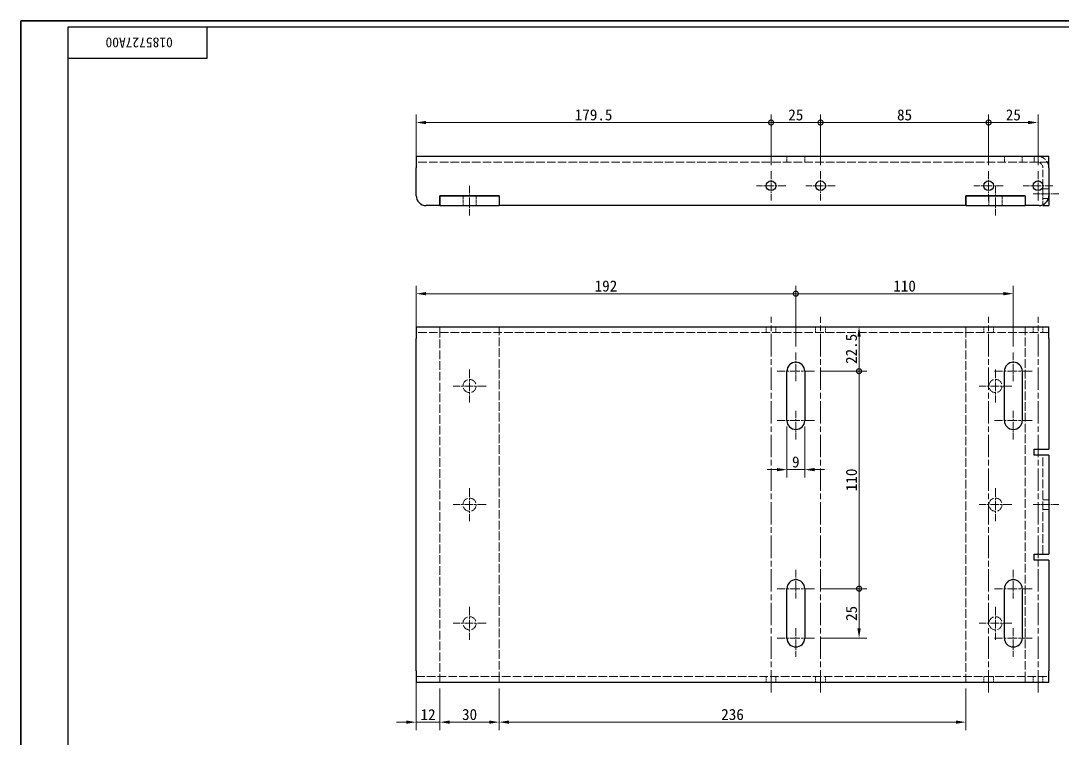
# Model space of a CAD drawing. Header units: millimetres. Extents: x 12 to 829, y 11 to 583.
# Drawn here: x 12 to 539, y 220 to 583 of the extents above; entities that cross this region are included whole.
import ezdxf

# ---------------------------------------------------------------- set-up
doc = ezdxf.new("R2010")
doc.units = ezdxf.units.MM
doc.header["$LTSCALE"] = 2
doc.linetypes.add('CHAIN', pattern=[0.3543, 0.2362, -0.0295, 0.0591, -0.0295])
doc.linetypes.add('DASHED', pattern=[0.2067, 0.1654, -0.0413])
for name, color, linetype, lineweight, true_color in [('中心标记 (ISO)', 1, 'CHAIN', 18, 0xff0000), ('中心线 (ISO)', 1, 'CHAIN', 18, 0xff0000), ('尺寸 (ISO)', 7, 'Continuous', 18, 0x008000), ('隐藏 (ISO)', 5, 'DASHED', 18, 0x0000ff)]:
    doc.layers.add(name, color=color, linetype=linetype, lineweight=lineweight, true_color=true_color)
doc.layers.add('可见 (ISO)', color=7, linetype='Continuous', lineweight=25)
doc.layers.add('图框 (ISO)', color=7, linetype='Continuous', lineweight=35)
doc.styles.add('文本样式74', font='SimSun.ttf')
doc.styles.add('最新国标', font='simfang.ttf')
doc.dimstyles.new('默认 (GB)', dxfattribs={"dimscale": 2, "dimtxt": 2.8, "dimasz": 2.5, "dimexe": 2, "dimexo": 1.5, "dimgap": 0.5, "dimtad": 1, "dimtoh": 1, "dimdsep": 46, "dimtxsty": '最新国标', "dimcen": 0.09, "dimdle": 10, "dimclrd": 256, "dimclre": 256, "dimclrt": 256, "dimaunit": 1, "dimadec": 3, "dimazin": 2, "dimtfac": 0.535714, "dimtdec": 3, "dimtmove": 0, "dimatfit": 3, "dimfxl": 0, "dimtolj": 1, "dimlwd": -1, "dimlwe": -1, "dimarcsym": 0})

# ---------------------------------------------------------------- blocks, each defined once
blk = doc.blocks.new('图框 最新国标')
at = {"layer": '图框 (ISO)'}
for p, q in [((6, 7), (6, 291.5)), ((6, 291.5), (414.5, 291.5))]:
    blk.add_line(p, q, dxfattribs=at)
at = {"layer": '图框 (ISO)', "color": 7, "linetype": 'Continuous', "lineweight": 25}
for p, q in [((18, 290), (413, 290)), ((18, 7), (18, 290)), ((18, 290), (413, 290)), ((53, 290), (53, 282)), ((53, 282), (18, 282))]:
    blk.add_line(p, q, dxfattribs=at)
at = {"layer": '图框 (ISO)', "style": '文本样式74'}
blk.add_attdef('零件代号_001', (44.43, 287.25), '', height=2.5, rotation=180, dxfattribs=at)
blk = doc.blocks.new('_DotSmall')
at = {"color": 0, "linetype": 'ByBlock', "const_width": 0.5}
blk.add_lwpolyline([(-0.0625, 0, 1), (0.0625, 0, 1)], format="xyb", close=True, dxfattribs=at)
blk = doc.blocks.new('*D5')
at = {"layer": 'Defpoints', "color": 0, "transparency": 16777216}
for p in [(391.46, 531.57), (211.96, 508.57), (391.46, 507.03)]:
    blk.add_point(p, dxfattribs=at)
at = {"layer": '尺寸 (ISO)', "color": 116, "true_color": 0x00803f, "transparency": 16777216}
for p, q in [((211.96, 511.57), (211.96, 535.57)), ((391.46, 510.03), (391.46, 535.57)), ((216.96, 531.57), (391.46, 531.57))]:
    blk.add_line(p, q, dxfattribs=at)
blk.add_solid([(216.96, 532.4), (216.96, 530.74), (211.96, 531.57)], dxfattribs=at)
at = {"layer": '尺寸 (ISO)', "color": 116, "true_color": 0x00803f, "transparency": 16777216, "xscale": 5, "yscale": 5, "zscale": 5}
blk.add_blockref('_DotSmall', (391.46, 531.57), dxfattribs=at)
at = {"layer": '尺寸 (ISO)', "transparency": 16777216, "insert": (301.69, 535.42), "char_height": 5.6, "attachment_point": 5, "style": '最新国标'}
blk.add_mtext('\\A1;179.5', dxfattribs=at)
blk = doc.blocks.new('*D7')
at = {"layer": 'Defpoints', "color": 0, "transparency": 16777216}
for p in [(416.46, 531.57), (391.46, 507.03), (416.46, 507.03)]:
    blk.add_point(p, dxfattribs=at)
at = {"layer": '尺寸 (ISO)', "color": 116, "true_color": 0x00803f, "transparency": 16777216}
for p, q in [((391.46, 510.03), (391.46, 535.57)), ((416.46, 510.03), (416.46, 535.57)), ((391.46, 531.57), (416.46, 531.57))]:
    blk.add_line(p, q, dxfattribs=at)
at = {"layer": '尺寸 (ISO)', "color": 116, "true_color": 0x00803f, "transparency": 16777216, "xscale": 5, "yscale": 5, "zscale": 5, "rotation": 180}
blk.add_blockref('_DotSmall', (391.46, 531.57), dxfattribs=at)
at = {"layer": '尺寸 (ISO)', "color": 116, "true_color": 0x00803f, "transparency": 16777216, "xscale": 5, "yscale": 5, "zscale": 5}
blk.add_blockref('_DotSmall', (416.46, 531.57), dxfattribs=at)
at = {"layer": '尺寸 (ISO)', "transparency": 16777216, "insert": (403.98, 535.4), "char_height": 5.6, "attachment_point": 5, "style": '最新国标'}
blk.add_mtext('\\A1;25', dxfattribs=at)
blk = doc.blocks.new('*D8')
at = {"layer": 'Defpoints', "color": 0, "transparency": 16777216}
for p in [(501.46, 531.57), (416.46, 507.03), (501.46, 507.03)]:
    blk.add_point(p, dxfattribs=at)
at = {"layer": '尺寸 (ISO)', "color": 116, "true_color": 0x00803f, "transparency": 16777216}
for p, q in [((416.46, 510.03), (416.46, 535.57)), ((501.46, 510.03), (501.46, 535.57)), ((416.46, 531.57), (501.46, 531.57))]:
    blk.add_line(p, q, dxfattribs=at)
at = {"layer": '尺寸 (ISO)', "color": 116, "true_color": 0x00803f, "transparency": 16777216, "xscale": 5, "yscale": 5, "zscale": 5, "rotation": 180}
blk.add_blockref('_DotSmall', (416.46, 531.57), dxfattribs=at)
at = {"layer": '尺寸 (ISO)', "color": 116, "true_color": 0x00803f, "transparency": 16777216, "xscale": 5, "yscale": 5, "zscale": 5}
blk.add_blockref('_DotSmall', (501.46, 531.57), dxfattribs=at)
at = {"layer": '尺寸 (ISO)', "transparency": 16777216, "insert": (458.98, 535.4), "char_height": 5.6, "attachment_point": 5, "style": '最新国标'}
blk.add_mtext('\\A1;85', dxfattribs=at)
blk = doc.blocks.new('*D9')
at = {"layer": 'Defpoints', "color": 0, "transparency": 16777216}
for p in [(526.46, 531.57), (501.46, 507.03), (526.46, 507.03)]:
    blk.add_point(p, dxfattribs=at)
at = {"layer": '尺寸 (ISO)', "color": 116, "true_color": 0x00803f, "transparency": 16777216}
for p, q in [((501.46, 510.03), (501.46, 535.57)), ((526.46, 510.03), (526.46, 535.57)), ((501.46, 531.57), (521.46, 531.57))]:
    blk.add_line(p, q, dxfattribs=at)
blk.add_solid([(521.46, 532.4), (521.46, 530.74), (526.46, 531.57)], dxfattribs=at)
at = {"layer": '尺寸 (ISO)', "color": 116, "true_color": 0x00803f, "transparency": 16777216, "xscale": 5, "yscale": 5, "zscale": 5, "rotation": 180}
blk.add_blockref('_DotSmall', (501.46, 531.57), dxfattribs=at)
at = {"layer": '尺寸 (ISO)', "transparency": 16777216, "insert": (513.98, 535.4), "char_height": 5.6, "attachment_point": 5, "style": '最新国标'}
blk.add_mtext('\\A1;25', dxfattribs=at)
blk = doc.blocks.new('*D15')
at = {"layer": 'Defpoints', "color": 0, "transparency": 16777216}
for p in [(403.96, 445), (211.96, 422.31), (403.96, 415.31)]:
    blk.add_point(p, dxfattribs=at)
at = {"layer": '尺寸 (ISO)', "color": 116, "true_color": 0x00803f, "transparency": 16777216}
for p, q in [((211.96, 425.31), (211.96, 449)), ((403.96, 418.31), (403.96, 449)), ((216.96, 445), (403.96, 445))]:
    blk.add_line(p, q, dxfattribs=at)
blk.add_solid([(216.96, 445.84), (216.96, 444.17), (211.96, 445)], dxfattribs=at)
at = {"layer": '尺寸 (ISO)', "color": 116, "true_color": 0x00803f, "transparency": 16777216, "xscale": 5, "yscale": 5, "zscale": 5}
blk.add_blockref('_DotSmall', (403.96, 445), dxfattribs=at)
at = {"layer": '尺寸 (ISO)', "transparency": 16777216, "insert": (307.94, 448.84), "char_height": 5.6, "attachment_point": 5, "style": '最新国标'}
blk.add_mtext('\\A1;192', dxfattribs=at)
blk = doc.blocks.new('*D16')
at = {"layer": 'Defpoints', "color": 0, "transparency": 16777216}
for p in [(513.96, 445), (403.96, 415.31), (513.96, 415.31)]:
    blk.add_point(p, dxfattribs=at)
at = {"layer": '尺寸 (ISO)', "color": 116, "true_color": 0x00803f, "transparency": 16777216}
for p, q in [((403.96, 418.31), (403.96, 449)), ((513.96, 418.31), (513.96, 449)), ((403.96, 445), (508.96, 445))]:
    blk.add_line(p, q, dxfattribs=at)
blk.add_solid([(508.96, 445.84), (508.96, 444.17), (513.96, 445)], dxfattribs=at)
at = {"layer": '尺寸 (ISO)', "color": 116, "true_color": 0x00803f, "transparency": 16777216, "xscale": 5, "yscale": 5, "zscale": 5, "rotation": 180}
blk.add_blockref('_DotSmall', (403.96, 445), dxfattribs=at)
at = {"layer": '尺寸 (ISO)', "transparency": 16777216, "insert": (458.98, 448.84), "char_height": 5.6, "attachment_point": 5, "style": '最新国标'}
blk.add_mtext('\\A1;110', dxfattribs=at)
blk = doc.blocks.new('*D17')
at = {"layer": 'Defpoints', "color": 0, "transparency": 16777216}
for p in [(413.46, 295.81), (435.96, 295.81), (413.46, 270.81)]:
    blk.add_point(p, dxfattribs=at)
at = {"layer": '尺寸 (ISO)', "color": 116, "true_color": 0x00803f, "transparency": 16777216}
for p, q in [((416.46, 295.81), (439.96, 295.81)), ((435.96, 275.81), (435.96, 295.81)), ((416.46, 270.81), (439.96, 270.81))]:
    blk.add_line(p, q, dxfattribs=at)
blk.add_solid([(435.13, 275.81), (436.8, 275.81), (435.96, 270.81)], dxfattribs=at)
at = {"layer": '尺寸 (ISO)', "color": 116, "true_color": 0x00803f, "transparency": 16777216, "xscale": 5, "yscale": 5, "zscale": 5, "rotation": 90}
blk.add_blockref('_DotSmall', (435.96, 295.81), dxfattribs=at)
at = {"layer": '尺寸 (ISO)', "transparency": 16777216, "insert": (432.13, 283.29), "char_height": 5.6, "attachment_point": 5, "rotation": 90, "style": '最新国标'}
blk.add_mtext('\\A1;25', dxfattribs=at)
blk = doc.blocks.new('*D18')
at = {"layer": 'Defpoints', "color": 0, "transparency": 16777216}
for p in [(435.96, 428.31), (531.96, 428.31), (413.46, 405.81)]:
    blk.add_point(p, dxfattribs=at)
at = {"layer": '尺寸 (ISO)', "color": 116, "true_color": 0x00803f, "transparency": 16777216}
for p, q in [((435.96, 405.81), (435.96, 423.31)), ((416.46, 405.81), (439.96, 405.81))]:
    blk.add_line(p, q, dxfattribs=at)
blk.add_solid([(435.13, 423.31), (436.8, 423.31), (435.96, 428.31)], dxfattribs=at)
at = {"layer": '尺寸 (ISO)', "color": 116, "true_color": 0x00803f, "transparency": 16777216, "xscale": 5, "yscale": 5, "zscale": 5, "rotation": 270}
blk.add_blockref('_DotSmall', (435.96, 405.81), dxfattribs=at)
at = {"layer": '尺寸 (ISO)', "transparency": 16777216, "insert": (432.11, 417.08), "char_height": 5.6, "attachment_point": 5, "rotation": 90, "style": '最新国标'}
blk.add_mtext('\\A1;22.5', dxfattribs=at)
blk = doc.blocks.new('*D19')
at = {"layer": 'Defpoints', "color": 0, "transparency": 16777216}
for p in [(413.46, 405.81), (435.96, 405.81), (413.46, 295.81)]:
    blk.add_point(p, dxfattribs=at)
at = {"layer": '尺寸 (ISO)', "color": 116, "true_color": 0x00803f, "transparency": 16777216}
for p, q in [((416.46, 405.81), (439.96, 405.81)), ((435.96, 295.81), (435.96, 405.81)), ((416.46, 295.81), (439.96, 295.81))]:
    blk.add_line(p, q, dxfattribs=at)
at = {"layer": '尺寸 (ISO)', "color": 116, "true_color": 0x00803f, "transparency": 16777216, "xscale": 5, "yscale": 5, "zscale": 5}
for p, rotation in [((435.96, 405.81), 90), ((435.96, 295.81), 270)]:
    blk.add_blockref('_DotSmall', p, dxfattribs=dict(at, rotation=rotation))
at = {"layer": '尺寸 (ISO)', "transparency": 16777216, "insert": (432.13, 350.83), "char_height": 5.6, "attachment_point": 5, "rotation": 90, "style": '最新国标'}
blk.add_mtext('\\A1;110', dxfattribs=at)
blk = doc.blocks.new('*D20')
at = {"layer": 'Defpoints', "color": 0, "transparency": 16777216}
for p in [(399.46, 380.81), (408.46, 380.81), (408.46, 356.02)]:
    blk.add_point(p, dxfattribs=at)
at = {"layer": '尺寸 (ISO)', "color": 116, "true_color": 0x00803f, "transparency": 16777216}
for p, q in [((399.46, 377.81), (399.46, 352.02)), ((408.46, 377.81), (408.46, 352.02)), ((394.46, 356.02), (389.46, 356.02)), ((399.46, 356.02), (408.46, 356.02)), ((413.46, 356.02), (418.46, 356.02))]:
    blk.add_line(p, q, dxfattribs=at)
for points in [[(394.46, 356.85), (394.46, 355.18), (399.46, 356.02)], [(413.46, 356.85), (413.46, 355.18), (408.46, 356.02)]]:
    blk.add_solid(points, dxfattribs=at)
at = {"layer": '尺寸 (ISO)', "transparency": 16777216, "insert": (403.96, 359.85), "char_height": 5.6, "attachment_point": 5, "style": '最新国标'}
blk.add_mtext('\\A1;9', dxfattribs=at)
blk = doc.blocks.new('*D21')
at = {"layer": 'Defpoints', "color": 0, "transparency": 16777216}
for p in [(211.96, 254.31), (223.96, 248.31), (223.96, 228.31)]:
    blk.add_point(p, dxfattribs=at)
at = {"layer": '尺寸 (ISO)', "color": 116, "true_color": 0x00803f, "transparency": 16777216}
for p, q in [((211.96, 251.31), (211.96, 224.31)), ((223.96, 245.31), (223.96, 224.31)), ((206.96, 228.31), (201.96, 228.31)), ((211.96, 228.31), (223.96, 228.31)), ((228.96, 228.31), (233.96, 228.31))]:
    blk.add_line(p, q, dxfattribs=at)
for points in [[(206.96, 229.14), (206.96, 227.48), (211.96, 228.31)], [(228.96, 229.14), (228.96, 227.48), (223.96, 228.31)]]:
    blk.add_solid(points, dxfattribs=at)
at = {"layer": '尺寸 (ISO)', "transparency": 16777216, "insert": (217.96, 232.11), "char_height": 5.6, "attachment_point": 5, "style": '最新国标'}
blk.add_mtext('\\A1;12', dxfattribs=at)
blk = doc.blocks.new('*D22')
at = {"layer": 'Defpoints', "color": 0, "transparency": 16777216}
for p in [(223.96, 248.31), (253.96, 248.31), (253.96, 228.31)]:
    blk.add_point(p, dxfattribs=at)
at = {"layer": '尺寸 (ISO)', "color": 116, "true_color": 0x00803f, "transparency": 16777216}
for p, q in [((223.96, 245.31), (223.96, 224.31)), ((253.96, 245.31), (253.96, 224.31)), ((228.96, 228.31), (248.96, 228.31))]:
    blk.add_line(p, q, dxfattribs=at)
for points in [[(228.96, 229.14), (228.96, 227.48), (223.96, 228.31)], [(248.96, 229.14), (248.96, 227.48), (253.96, 228.31)]]:
    blk.add_solid(points, dxfattribs=at)
at = {"layer": '尺寸 (ISO)', "transparency": 16777216, "insert": (238.96, 232.14), "char_height": 5.6, "attachment_point": 5, "style": '最新国标'}
blk.add_mtext('\\A1;30', dxfattribs=at)
blk = doc.blocks.new('*D23')
at = {"layer": 'Defpoints', "color": 0, "transparency": 16777216}
for p in [(253.96, 248.31), (489.96, 248.31), (489.96, 228.31)]:
    blk.add_point(p, dxfattribs=at)
at = {"layer": '尺寸 (ISO)', "color": 116, "true_color": 0x00803f, "transparency": 16777216}
for p, q in [((253.96, 245.31), (253.96, 224.31)), ((489.96, 245.31), (489.96, 224.31)), ((258.96, 228.31), (484.96, 228.31))]:
    blk.add_line(p, q, dxfattribs=at)
for points in [[(258.96, 229.14), (258.96, 227.48), (253.96, 228.31)], [(484.96, 229.14), (484.96, 227.48), (489.96, 228.31)]]:
    blk.add_solid(points, dxfattribs=at)
at = {"layer": '尺寸 (ISO)', "transparency": 16777216, "insert": (371.96, 232.14), "char_height": 5.6, "attachment_point": 5, "style": '最新国标'}
blk.add_mtext('\\A1;236', dxfattribs=at)

msp = doc.modelspace()

# ---------------------------------------------------------------- linework, layer by layer
at = {"layer": '中心标记 (ISO)', "ltscale": 8.287841}
for p, q in [((391.463, 507.028), (391.463, 492.111)), ((416.463, 507.028), (416.463, 492.111)), ((501.463, 507.028), (501.463, 492.111)), ((526.463, 507.028), (526.463, 492.111)), ((398.921, 499.57), (384.004, 499.57)), ((423.921, 499.57), (409.004, 499.57)), ((508.921, 499.57), (494.004, 499.57)), ((533.921, 499.57), (519.004, 499.57))]:
    msp.add_line(p, q, dxfattribs=at)
at = {"layer": '中心标记 (ISO)', "ltscale": 8.056153}
for p, q in [((403.963, 415.309), (403.963, 400.809)), ((513.963, 415.309), (513.963, 400.809)), ((403.963, 385.809), (403.963, 371.309)), ((513.963, 385.809), (513.963, 371.309)), ((403.963, 305.309), (403.963, 290.809)), ((513.963, 305.309), (513.963, 290.809)), ((403.963, 275.809), (403.963, 261.309)), ((513.963, 275.809), (513.963, 261.309))]:
    msp.add_line(p, q, dxfattribs=at)
at = {"layer": '中心标记 (ISO)', "ltscale": 9.249035}
for p, q in [((238.963, 406.633), (238.963, 389.986)), ((504.963, 406.633), (504.963, 389.986)), ((247.286, 398.309), (230.639, 398.309)), ((513.286, 398.309), (496.639, 398.309)), ((238.963, 346.633), (238.963, 329.986)), ((504.963, 346.633), (504.963, 329.986)), ((247.286, 338.309), (230.639, 338.309)), ((513.286, 338.309), (496.639, 338.309)), ((238.963, 286.633), (238.963, 269.986)), ((504.963, 286.633), (504.963, 269.986)), ((247.286, 278.309), (230.639, 278.309)), ((513.286, 278.309), (496.639, 278.309))]:
    msp.add_line(p, q, dxfattribs=at)
at = {"layer": '中心标记 (ISO)', "ltscale": 10.556371}
for p, q in [((413.463, 405.809), (394.463, 405.809)), ((523.463, 405.809), (504.463, 405.809)), ((413.463, 380.809), (394.463, 380.809)), ((523.463, 380.809), (504.463, 380.809)), ((413.463, 295.809), (394.463, 295.809)), ((523.463, 295.809), (504.463, 295.809)), ((413.463, 270.809), (394.463, 270.809)), ((523.463, 270.809), (504.463, 270.809))]:
    msp.add_line(p, q, dxfattribs=at)
at = {"layer": '中心线 (ISO)', "ltscale": 8.333956}
for p, q in [((238.963, 499.57), (238.963, 484.57)), ((504.963, 499.57), (504.963, 484.57))]:
    msp.add_line(p, q, dxfattribs=at)
at = {"layer": '中心线 (ISO)', "ltscale": 7.222748}
for p, q in [((523.963, 495.57), (536.963, 495.57)), ((523.963, 338.309), (536.963, 338.309))]:
    msp.add_line(p, q, dxfattribs=at)
at = {"layer": '中心线 (ISO)', "ltscale": 23.990969}
for p, q in [((391.463, 243.309), (391.463, 433.309)), ((416.463, 243.309), (416.463, 433.309)), ((501.463, 243.309), (501.463, 433.309)), ((526.463, 243.309), (526.463, 433.309))]:
    msp.add_line(p, q, dxfattribs=at)
at = {"layer": '可见 (ISO)'}
for p, q in [((211.963, 514.57), (531.963, 514.57)), ((211.963, 514.57), (211.963, 508.57)), ((531.963, 508.57), (531.963, 514.57)), ((211.963, 494.57), (211.963, 508.57)), ((531.963, 508.57), (531.963, 494.57)), ((223.963, 494.57), (253.963, 494.57)), ((223.963, 489.57), (223.963, 494.57)), ((223.963, 494.57), (223.963, 489.57)), ((253.963, 494.57), (223.963, 494.57)), ((253.963, 494.57), (253.963, 489.57)), ((253.963, 494.57), (253.963, 489.57)), ((489.963, 494.57), (519.963, 494.57)), ((489.963, 489.57), (489.963, 494.57)), ((489.963, 494.57), (489.963, 489.57)), ((519.963, 494.57), (489.963, 494.57)), ((519.963, 494.57), (519.963, 489.57)), ((519.963, 494.57), (519.963, 489.57)), ((528.963, 489.57), (528.963, 489.987)), ((531.963, 494.57), (531.963, 489.57)), ((223.963, 489.57), (216.963, 489.57)), ((223.963, 489.57), (253.963, 489.57)), ((489.963, 489.57), (253.963, 489.57)), ((489.963, 489.57), (519.963, 489.57)), ((526.963, 489.57), (519.963, 489.57)), ((528.963, 489.57), (531.963, 489.57)), ((211.963, 428.309), (531.963, 428.309)), ((211.963, 428.309), (211.963, 422.309)), ((531.963, 422.309), (531.963, 428.309)), ((211.963, 254.309), (211.963, 422.309)), ((531.963, 422.309), (531.963, 366.309)), ((399.463, 380.809), (399.463, 405.809)), ((408.463, 405.809), (408.463, 380.809)), ((509.463, 380.809), (509.463, 405.809)), ((518.463, 405.809), (518.463, 380.809)), ((524.463, 363.309), (524.463, 366.309)), ((524.463, 366.309), (531.963, 366.309)), ((525.963, 363.309), (524.463, 363.309)), ((531.963, 363.309), (525.963, 363.309)), ((531.963, 363.309), (531.963, 313.309)), ((524.463, 313.309), (525.963, 313.309)), ((524.463, 310.309), (524.463, 313.309)), ((525.963, 313.309), (531.963, 313.309)), ((531.963, 310.309), (524.463, 310.309)), ((531.963, 310.309), (531.963, 254.309)), ((399.463, 270.809), (399.463, 295.809)), ((408.463, 295.809), (408.463, 270.809)), ((509.463, 270.809), (509.463, 295.809)), ((518.463, 295.809), (518.463, 270.809)), ((211.963, 254.309), (211.963, 248.309)), ((531.963, 248.309), (531.963, 254.309)), ((531.963, 248.309), (211.963, 248.309))]:
    msp.add_line(p, q, dxfattribs=at)
for centre in [(391.463, 499.57), (416.463, 499.57), (501.463, 499.57), (526.463, 499.57)]:
    msp.add_circle(centre, 2.458, dxfattribs=at)
for centre, radius, start, end in [((216.963, 494.57), 5, 180, 270), ((526.963, 494.57), 5, 270, 0), ((403.963, 405.809), 4.5, 0, 180), ((513.963, 405.809), 4.5, 0, 180), ((403.963, 380.809), 4.5, 180, 0), ((513.963, 380.809), 4.5, 180, 0), ((403.963, 295.809), 4.5, 0, 180), ((513.963, 295.809), 4.5, 0, 180), ((403.963, 270.809), 4.5, 180, 0), ((513.963, 270.809), 4.5, 180, 0)]:
    msp.add_arc(centre, radius, start, end, dxfattribs=at)
at = {"layer": '隐藏 (ISO)', "ltscale": 13.119808}
for p, q in [((531.963, 511.57), (211.963, 511.57)), ((531.963, 425.309), (211.963, 425.309)), ((211.963, 251.309), (531.963, 251.309))]:
    msp.add_line(p, q, dxfattribs=at)
at = {"layer": '隐藏 (ISO)', "ltscale": 2.856945}
for p, q in [((399.463, 514.57), (399.463, 511.57)), ((408.463, 514.57), (408.463, 511.57)), ((509.463, 514.57), (509.463, 511.57)), ((518.463, 514.57), (518.463, 511.57)), ((524.463, 511.57), (524.463, 514.57)), ((528.963, 498.028), (531.963, 498.028)), ((528.963, 493.111), (531.963, 493.111)), ((223.963, 428.309), (223.963, 425.309)), ((253.963, 428.309), (253.963, 425.309)), ((389.004, 425.309), (389.004, 428.309)), ((393.921, 425.309), (393.921, 428.309)), ((414.004, 425.309), (414.004, 428.309)), ((418.921, 425.309), (418.921, 428.309)), ((489.963, 428.309), (489.963, 425.309)), ((499.004, 425.309), (499.004, 428.309)), ((503.921, 425.309), (503.921, 428.309)), ((519.963, 428.309), (519.963, 425.309)), ((524.004, 425.309), (524.004, 428.309)), ((528.921, 425.309), (528.921, 428.309)), ((528.963, 340.768), (531.963, 340.768)), ((528.963, 335.851), (531.963, 335.851)), ((223.963, 251.309), (223.963, 248.309)), ((253.963, 251.309), (253.963, 248.309)), ((389.004, 248.309), (389.004, 251.309)), ((393.921, 248.309), (393.921, 251.309)), ((414.004, 248.309), (414.004, 251.309)), ((418.921, 248.309), (418.921, 251.309)), ((489.963, 251.309), (489.963, 248.309)), ((499.004, 248.309), (499.004, 251.309)), ((503.921, 248.309), (503.921, 251.309)), ((519.963, 251.309), (519.963, 248.309)), ((524.004, 248.309), (524.004, 251.309)), ((528.921, 248.309), (528.921, 251.309))]:
    msp.add_line(p, q, dxfattribs=at)
at = {"layer": '隐藏 (ISO)', "ltscale": 11.288502}
msp.add_line((528.963, 494.57), (528.963, 508.57), dxfattribs=at)
at = {"layer": '隐藏 (ISO)', "ltscale": 4.761642}
for p, q in [((235.639, 494.57), (235.639, 489.57)), ((242.286, 494.57), (242.286, 489.57)), ((501.639, 494.57), (501.639, 489.57)), ((508.286, 494.57), (508.286, 489.57))]:
    msp.add_line(p, q, dxfattribs=at)
at = {"layer": '隐藏 (ISO)', "ltscale": 5.520089}
msp.add_line((528.963, 489.987), (528.963, 494.57), dxfattribs=at)
at = {"layer": '隐藏 (ISO)', "ltscale": 13.194353}
for p, q in [((223.963, 248.309), (223.963, 428.309)), ((253.963, 428.309), (253.963, 248.309)), ((489.963, 248.309), (489.963, 428.309)), ((519.963, 428.309), (519.963, 248.309))]:
    msp.add_line(p, q, dxfattribs=at)
at = {"layer": '隐藏 (ISO)', "ltscale": 13.438693}
msp.add_line((528.963, 313.309), (528.963, 363.309), dxfattribs=at)
at = {"layer": '隐藏 (ISO)', "ltscale": 12.628305}
for centre in [(238.963, 398.309), (504.963, 398.309), (238.963, 338.309), (504.963, 338.309), (238.963, 278.309), (504.963, 278.309)]:
    msp.add_circle(centre, 3.324, dxfattribs=at)
at = {"layer": '隐藏 (ISO)', "ltscale": 11.399102}
msp.add_arc((525.963, 508.57), 6, 0, 90, dxfattribs=at)
at = {"layer": '隐藏 (ISO)', "ltscale": 4.487736}
msp.add_arc((525.963, 508.57), 3, 0, 90, dxfattribs=at)

# ---------------------------------------------------------------- block references
at = {"xscale": 2, "yscale": 2, "zscale": 2}
msp.add_blockref('图框 最新国标', (0, 0), dxfattribs=at).add_auto_attribs({'零件代号_001': '0185727A00'})

# ---------------------------------------------------------------- dimensions: what is measured, and where the dimension line sits
at = {"layer": '尺寸 (ISO)', "color": 116, "true_color": 0x00803f}
for base, p1, p2, angle, override, picture, middle in [((391.463, 531.57), (211.963, 508.57), (391.463, 507.028), 180, {"dimgap": 0.5, "dimtoh": 0, "dimdec": 2, "dimblk2": 'DotSmall', "dimsah": 1, "dimdle": 0, "dimtol": 0, "dimlim": 0, "dimtp": 0, "dimtm": 0, "dimtdec": 3, "dimtofl": 0, "dimatfit": 1}, '*D5', (301.693, 531.57)), ((416.463, 531.57), (391.463, 507.028), (416.463, 507.028), 180, {"dimgap": 0.5, "dimtoh": 0, "dimdec": 2, "dimblk1": 'DotSmall', "dimblk2": 'DotSmall', "dimsah": 1, "dimdle": 0, "dimtol": 0, "dimlim": 0, "dimtp": 0, "dimtm": 0, "dimtdec": 3, "dimtofl": 0, "dimatfit": 1}, '*D7', (403.983, 531.57)), ((501.463, 531.57), (416.463, 507.028), (501.463, 507.028), 180, {"dimgap": 0.5, "dimtoh": 0, "dimdec": 2, "dimblk1": 'DotSmall', "dimblk2": 'DotSmall', "dimsah": 1, "dimdle": 0, "dimtol": 0, "dimlim": 0, "dimtp": 0, "dimtm": 0, "dimtdec": 3, "dimtofl": 0, "dimatfit": 1}, '*D8', (458.983, 531.57)), ((526.463, 531.57), (501.463, 507.028), (526.463, 507.028), 180, {"dimgap": 0.5, "dimtoh": 0, "dimdec": 2, "dimblk1": 'DotSmall', "dimsah": 1, "dimdle": 0, "dimtol": 0, "dimlim": 0, "dimtp": 0, "dimtm": 0, "dimtdec": 3, "dimtofl": 0, "dimatfit": 1}, '*D9', (513.983, 531.57)), ((403.963, 445.004), (211.963, 422.309), (403.963, 415.309), 180, {"dimgap": 0.5, "dimtoh": 0, "dimdec": 2, "dimblk2": 'DotSmall', "dimsah": 1, "dimdle": 0, "dimtol": 0, "dimlim": 0, "dimtp": 0, "dimtm": 0, "dimtdec": 3, "dimtofl": 0, "dimatfit": 1}, '*D15', (307.943, 445.004)), ((513.963, 445.004), (403.963, 415.309), (513.963, 415.309), 180, {"dimgap": 0.5, "dimtoh": 0, "dimdec": 2, "dimblk1": 'DotSmall', "dimsah": 1, "dimdle": 0, "dimtol": 0, "dimlim": 0, "dimtp": 0, "dimtm": 0, "dimtdec": 3, "dimtofl": 0, "dimatfit": 1}, '*D16', (458.983, 445.004)), ((435.963, 428.309), (413.463, 405.809), (531.963, 428.309), 90, {"dimgap": 0.5, "dimtoh": 0, "dimdec": 2, "dimblk1": 'DotSmall', "dimsah": 1, "dimdle": 0, "dimse2": 1, "dimtol": 0, "dimlim": 0, "dimtp": 0, "dimtm": 0, "dimtdec": 3, "dimtofl": 0, "dimatfit": 1}, '*D18', (435.963, 417.079)), ((435.963, 405.809), (413.463, 295.809), (413.463, 405.809), 90, {"dimgap": 0.5, "dimtoh": 0, "dimdec": 2, "dimblk1": 'DotSmall', "dimblk2": 'DotSmall', "dimsah": 1, "dimdle": 0, "dimtol": 0, "dimlim": 0, "dimtp": 0, "dimtm": 0, "dimtdec": 3, "dimtofl": 0, "dimatfit": 1}, '*D19', (435.963, 350.829)), ((435.963, 295.809), (413.463, 270.809), (413.463, 295.809), 90, {"dimgap": 0.5, "dimtoh": 0, "dimdec": 2, "dimblk2": 'DotSmall', "dimsah": 1, "dimdle": 0, "dimtol": 0, "dimlim": 0, "dimtp": 0, "dimtm": 0, "dimtdec": 3, "dimtofl": 0, "dimatfit": 1}, '*D17', (435.963, 283.289)), ((489.963, 228.309), (253.963, 248.309), (489.963, 248.309), 180, {"dimgap": 0.5, "dimtoh": 0, "dimdec": 2, "dimtol": 0, "dimlim": 0, "dimtp": 0, "dimtm": 0, "dimtdec": 3, "dimtofl": 0, "dimatfit": 1}, '*D23', (371.963, 228.309))]:
    dim = msp.add_linear_dim(base=base, p1=p1, p2=p2, angle=angle, dimstyle='默认 (GB)', override=override, dxfattribs=at)
    dim.commit()
    dim.dimension.update_dxf_attribs({"geometry": picture, "text_midpoint": middle, "dimtype": 160})
for base, p1, p2, override, picture, middle in [((408.463, 356.016), (399.463, 380.809), (408.463, 380.809), {"dimgap": 0.5, "dimtoh": 0, "dimdec": 2, "dimtol": 0, "dimlim": 0, "dimtp": 0, "dimtm": 0, "dimtdec": 3, "dimtofl": 1, "dimatfit": 1}, '*D20', (403.963, 356.016)), ((223.963, 228.309), (211.963, 254.309), (223.963, 248.309), {"dimgap": 0.5, "dimtoh": 0, "dimdec": 2, "dimtol": 0, "dimlim": 0, "dimtp": 0, "dimtm": 0, "dimtdec": 3, "dimtofl": 1, "dimatfit": 1}, '*D21', (217.963, 228.309)), ((253.963, 228.309), (223.963, 248.309), (253.963, 248.309), {"dimgap": 0.5, "dimtoh": 0, "dimdec": 2, "dimtol": 0, "dimlim": 0, "dimtp": 0, "dimtm": 0, "dimtdec": 3, "dimtofl": 0, "dimatfit": 1}, '*D22', (238.963, 228.309))]:
    dim = msp.add_linear_dim(base=base, p1=p1, p2=p2, dimstyle='默认 (GB)', override=override, dxfattribs=at)
    dim.commit()
    dim.dimension.update_dxf_attribs({"geometry": picture, "text_midpoint": middle, "dimtype": 160})

doc.saveas('drawing.dxf')
